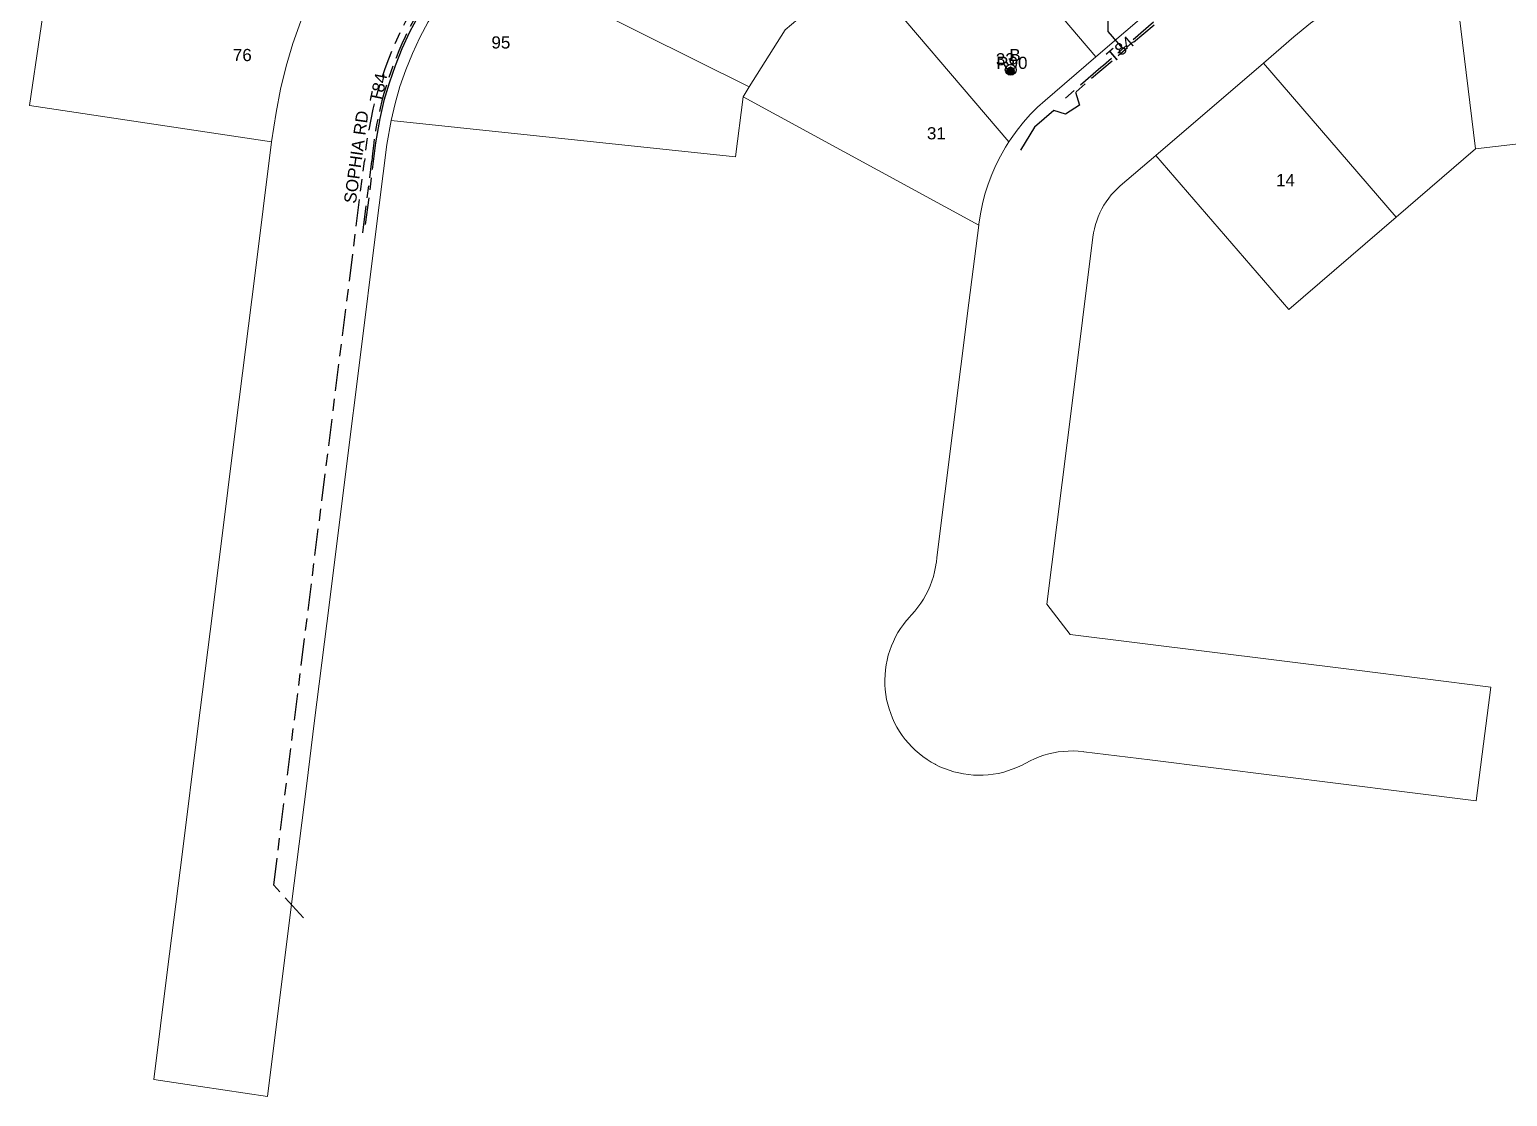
# Model space of a CAD drawing. Header units: metres. Extents: x 282960 to 285195, y 6134329 to 6136665.
# Drawn here: x 283129.3 to 283348.2, y 6135152 to 6135310.1 of the extents above; entities that cross this region are included whole.
import ezdxf
from ezdxf.enums import TextEntityAlignment as Align

# ---------------------------------------------------------------- set-up
doc = ezdxf.new("R2010")
doc.units = ezdxf.units.M
doc.linetypes.add('Cable Exist UG', pattern=[8.2, 4, -1.2, 1.8, -1.2])
doc.layers.get('0').update_dxf_attribs({"color": 6})
doc.layers.add('Cadastre Land Parcels_SP_EXT', color=9, linetype='Continuous', lineweight=5)
doc.layers.add('Cadastre Roads_SP_EXT', color=9, linetype='Continuous', lineweight=5)
for name, color, linetype in [('Duct_SP_EXT', 7, 'Continuous'), ('Mains_HV_EXT', 7, 'Continuous'), ('Mains_LV_EXT', 7, 'Continuous'), ('Trench_SP_EXT', 7, 'Continuous')]:
    doc.layers.add(name, color=color, linetype=linetype)
doc.styles.get("Standard").update_dxf_attribs({"font": 'arial.ttf'})

# ---------------------------------------------------------------- blocks, each defined once
blk = doc.blocks.new('DUCT_EXT')
blk.add_circle((0, 0.8), 0.8)
at = {"flags": 1}
blk.add_attdef('Z', (0, 0), '', height=0.2, dxfattribs=at)
at = {"flags": 9}
for tag, p in [('DUCT_CODE', (0, 0)), ('XSECT_TYPE', (0, -0.2)), ('STATE', (0, -0.6)), ('FB_REFERENCE', (0, -0.4)), ('NOTES', (0, -0.8))]:
    blk.add_attdef(tag, text='', height=0.2, dxfattribs=at).set_placement(p, align=Align.MIDDLE_LEFT)
blk = doc.blocks.new('CABLE_LARGE_EXT')
h = blk.add_hatch(color=256)
edge = h.paths.add_edge_path()
edge.add_arc((0, 0.55), 0.55, 0, 360)
blk.add_circle((0, 0.55), 0.55)
at = {"flags": 1}
blk.add_attdef('Z', (0, 0), '', height=0.2, dxfattribs=at)
at = {"flags": 9}
for tag, p in [('COND_CODE', (0, 0)), ('STATE', (0, -0.4)), ('XSECT_SIZE', (0, -0.6)), ('FB_REFERENCE', (0, -0.2)), ('NOTES', (0, -0.8))]:
    blk.add_attdef(tag, text='', height=0.2, dxfattribs=at).set_placement(p, align=Align.MIDDLE_LEFT)

msp = doc.modelspace()

# ---------------------------------------------------------------- linework, layer by layer
at = {"layer": 'Cadastre Land Parcels_SP_EXT', "linetype": 'Continuous'}
for points in [[(283300.93, 6135317.77), (283279.53, 6135342.9), (283268.15, 6135333.12), (283265.88, 6135331.16), (283287.28, 6135306.04), (283300.93, 6135317.77)], [(283243.11, 6135311.59), (283217.39, 6135339.82), (283199.61, 6135324.72), (283197.96, 6135323.26), (283196.08, 6135321.43), (283235.92, 6135301.55), (283241.27, 6135310.01), (283243.11, 6135311.59)], [(283287.28, 6135306.04), (283265.88, 6135331.16), (283254.5, 6135321.38), (283252.23, 6135319.43), (283274.4, 6135293.41), (283274.71, 6135293.9), (283275.6, 6135295.14), (283276.55, 6135296.32), (283277.56, 6135297.46), (283278.62, 6135298.54), (283279.75, 6135299.56), (283287.28, 6135306.04)], [(283366.37, 6135295.07), (283362.91, 6135325.07), (283349.78, 6135323.53), (283348.71, 6135323.39), (283345.5, 6135322.87), (283342.33, 6135322.19), (283339.96, 6135321.55), (283343.52, 6135292.39), (283366.37, 6135295.07)], [(283233.89, 6135291.18), (283235.01, 6135300.11), (283235.92, 6135301.55), (283196.08, 6135321.43), (283194.48, 6135319.71), (283192.8, 6135317.7), (283191.21, 6135315.62), (283189.74, 6135313.45), (283188.39, 6135311.21), (283187.15, 6135308.9), (283186.04, 6135306.53), (283185.06, 6135304.1), (283184.2, 6135301.63), (283183.47, 6135299.11), (283182.88, 6135296.56), (283233.89, 6135291.18)], [(283343.52, 6135292.39), (283339.96, 6135321.55), (283339.19, 6135321.34), (283336.11, 6135320.33), (283333.08, 6135319.15), (283330.12, 6135317.82), (283327.23, 6135316.34), (283324.42, 6135314.71), (283321.71, 6135312.93), (283319.08, 6135311.01), (283316.57, 6135308.96), (283312.08, 6135305.1), (283331.76, 6135282.28), (283343.52, 6135292.39)], [(283170.52, 6135313.79), (283132.4, 6135319.58), (283129.34, 6135298.8), (283165.18, 6135293.42), (283165.87, 6135297.77), (283166.52, 6135301.22), (283167.34, 6135304.63), (283168.34, 6135308), (283169.51, 6135311.31), (283170.52, 6135313.79)], [(283274.4, 6135293.41), (283252.23, 6135319.43), (283243.11, 6135311.59), (283241.27, 6135310.01), (283235.92, 6135301.55), (283235.01, 6135300.11), (283269.92, 6135281.08), (283269.94, 6135281.23), (283270.16, 6135282.73), (283270.47, 6135284.22), (283270.85, 6135285.69), (283271.32, 6135287.13), (283271.85, 6135288.56), (283272.46, 6135289.95), (283273.14, 6135291.3), (283273.89, 6135292.62), (283274.4, 6135293.41)], [(283315.84, 6135268.59), (283331.76, 6135282.28), (283312.08, 6135305.1), (283296.15, 6135291.41), (283315.84, 6135268.59)]]:
    msp.add_lwpolyline(points, close=True, dxfattribs=at)
at = {"layer": 'Cadastre Roads_SP_EXT', "linetype": 'Continuous'}
for points in [[(283300.93, 6135317.77), (283287.28, 6135306.04), (283279.75, 6135299.56), (283278.62, 6135298.54), (283277.56, 6135297.46), (283276.55, 6135296.32), (283275.6, 6135295.14), (283274.71, 6135293.9), (283274.4, 6135293.41), (283273.89, 6135292.62), (283273.14, 6135291.3), (283272.46, 6135289.95), (283271.85, 6135288.56), (283271.32, 6135287.13), (283270.85, 6135285.69), (283270.47, 6135284.22), (283270.16, 6135282.73), (283269.94, 6135281.23), (283269.92, 6135281.08), (283268.47, 6135269.55), (283266.11, 6135250.7), (283263.74, 6135231.84), (283263.65, 6135231.16), (283263.63, 6135231.01), (283263.54, 6135230.44), (283263.39, 6135229.72), (283263.21, 6135229.01), (283262.99, 6135228.31), (283262.73, 6135227.62), (283262.43, 6135226.95), (283262.11, 6135226.3), (283261.74, 6135225.66), (283261.35, 6135225.04), (283260.92, 6135224.45), (283260.46, 6135223.87), (283259.97, 6135223.32), (283259.89, 6135223.23), (283259.71, 6135223.05), (283259.23, 6135222.5), (283258.89, 6135222.06), (283258.78, 6135221.92), (283258.35, 6135221.32), (283257.96, 6135220.7), (283257.61, 6135220.06), (283257.29, 6135219.4), (283257, 6135218.72), (283256.74, 6135218.04), (283256.53, 6135217.34), (283256.35, 6135216.62), (283256.21, 6135215.91), (283256.1, 6135215.18), (283256.04, 6135214.45), (283256.01, 6135213.72), (283256.02, 6135212.98), (283256.07, 6135212.25), (283256.16, 6135211.52), (283256.28, 6135210.8), (283256.37, 6135210.42), (283256.45, 6135210.09), (283256.65, 6135209.38), (283256.89, 6135208.69), (283257.16, 6135208.01), (283257.47, 6135207.34), (283257.81, 6135206.69), (283258.19, 6135206.06), (283258.59, 6135205.46), (283259.03, 6135204.87), (283259.5, 6135204.31), (283260, 6135203.77), (283260.53, 6135203.26), (283261.08, 6135202.78), (283261.66, 6135202.32), (283262.26, 6135201.9), (283262.88, 6135201.51), (283263.46, 6135201.19), (283263.52, 6135201.15), (283264.18, 6135200.83), (283264.85, 6135200.54), (283265.54, 6135200.29), (283266.24, 6135200.07), (283266.95, 6135199.9), (283267.67, 6135199.75), (283268.4, 6135199.65), (283269.13, 6135199.59), (283269.86, 6135199.56), (283270.59, 6135199.57), (283271.33, 6135199.62), (283272.05, 6135199.71), (283272.78, 6135199.83), (283273.49, 6135199.99), (283274.2, 6135200.2), (283274.89, 6135200.44), (283275.57, 6135200.71), (283276.12, 6135200.96), (283276.24, 6135201.02), (283277.53, 6135201.7), (283278.2, 6135202.01), (283278.88, 6135202.28), (283279.57, 6135202.52), (283280.28, 6135202.72), (283280.99, 6135202.88), (283281.71, 6135203.01), (283282.44, 6135203.1), (283283.17, 6135203.15), (283283.91, 6135203.16), (283284.64, 6135203.13), (283285.37, 6135203.07), (283285.5, 6135203.05), (283295.26, 6135201.83), (283314.11, 6135199.46), (283332.97, 6135197.1), (283343.62, 6135195.76), (283344.7, 6135204.23), (283345.77, 6135212.62), (283325.54, 6135215.16), (283303.7, 6135217.9), (283283.48, 6135220.44), (283280, 6135224.9), (283283.74, 6135254.68), (283286.83, 6135279.3), (283286.92, 6135279.92), (283287.05, 6135280.54), (283287.21, 6135281.15), (283287.4, 6135281.74), (283287.62, 6135282.33), (283287.87, 6135282.91), (283288.16, 6135283.47), (283288.47, 6135284.02), (283288.8, 6135284.55), (283289.17, 6135285.06), (283289.56, 6135285.55), (283289.98, 6135286.02), (283290.42, 6135286.46), (283290.89, 6135286.89), (283296.15, 6135291.41), (283312.08, 6135305.1), (283316.57, 6135308.96), (283319.08, 6135311.01)], [(283169.51, 6135311.31), (283168.34, 6135308), (283167.34, 6135304.63), (283166.52, 6135301.22), (283165.87, 6135297.77), (283165.18, 6135293.42), (283162.69, 6135273.57), (283159.95, 6135251.74), (283158.71, 6135241.81), (283156.47, 6135223.95), (283154.23, 6135206.08), (283151.99, 6135188.22), (283149.74, 6135170.36), (283147.75, 6135154.48), (283154.68, 6135153.44), (283164.57, 6135151.96), (283168.15, 6135180.48), (283170.39, 6135198.34), (283171.51, 6135207.27), (283173.75, 6135225.14), (283176.24, 6135244.98), (283178.36, 6135261.86), (283180.6, 6135279.72), (283182.27, 6135293.02), (283182.88, 6135296.56), (283183.47, 6135299.11), (283184.2, 6135301.63), (283185.06, 6135304.1), (283186.04, 6135306.53), (283187.15, 6135308.9), (283188.39, 6135311.21)]]:
    msp.add_lwpolyline(points, dxfattribs=at)
at = {"layer": 'Duct_SP_EXT'}
msp.add_lwpolyline([(283289.06, 6135312.55), (283289.06, 6135309.77), (283291.26, 6135307.21)], dxfattribs=at)
at = {"layer": 'Mains_HV_EXT', "linetype": 'Cable Exist UG'}
msp.add_lwpolyline([(283169.89, 6135178.44), (283165.5, 6135183.29), (283178.93, 6135290.56), (283178.93, 6135290.56, -0.223576), (283203.37, 6135331.91), (283203.37, 6135331.91), (283235.33, 6135358.91), (283281.84, 6135397.53), (283287.11, 6135394.98), (283288.85, 6135394.57)], format="xyb", dxfattribs=at)
at = {"layer": 'Mains_LV_EXT', "linetype": 'Cable Exist UG'}
msp.add_lwpolyline([(283178.71, 6135279.95), (283180.03, 6135290.58), (283180.03, 6135290.58, -0.171727), (283194.5, 6135322.84)], format="xyb", dxfattribs=at)
msp.add_lwpolyline([(283302.14, 6135316.04), (283284.23, 6135300.76), (283284.84, 6135298.84), (283282.77, 6135297.5), (283281.06, 6135298.07), (283278.17, 6135295.61), (283275.99, 6135292.04)], dxfattribs=at)
at = {"layer": 'Trench_SP_EXT', "linetype": 'Cable Exist UG'}
for points in [[(283194.82, 6135322.57), (283193.21, 6135320.83), (283191.47, 6135318.77), (283189.83, 6135316.61), (283188.31, 6135314.37), (283186.91, 6135312.05), (283185.63, 6135309.66), (283184.48, 6135307.21), (283183.47, 6135304.7), (283182.58, 6135302.14), (283181.82, 6135299.54), (283181.21, 6135296.9), (283180.59, 6135293.27), (283178.92, 6135279.99)], [(283302.04, 6135316.48), (283288.39, 6135304.75), (283288.02, 6135304.43), (283288.02, 6135304.43), (283282.76, 6135299.91)]]:
    msp.add_lwpolyline(points, dxfattribs=at)

# ---------------------------------------------------------------- block references
at = {"layer": 'Duct_SP_EXT'}
for name, p in [('DUCT_EXT', (283274.66, 6135303.29)), ('CABLE_LARGE_EXT', (283274.62, 6135303.37))]:
    msp.add_blockref(name, p, dxfattribs=at)

# ---------------------------------------------------------------- texts
at = {"layer": 'Cadastre Land Parcels_SP_EXT'}
for s, p in [('95', (283197.75, 6135307.25)), ('76', (283159.45, 6135305.39)), ('33', (283272.46, 6135304.76)), ('31', (283262.25, 6135293.79)), ('14', (283313.96, 6135286.85))]:
    msp.add_text(s, height=1.8, dxfattribs=at).set_placement(p)
at = {"layer": 'Cadastre Roads_SP_EXT'}
msp.add_text('SOPHIA RD', height=1.8, rotation=82.0819, dxfattribs=at).set_placement((283177.66, 6135284.2))
at = {"layer": 'Duct_SP_EXT'}
for s, p in [('R90', (283272.53, 6135304.23)), ('B', (283274.46, 6135305.38))]:
    msp.add_text(s, height=1.8, dxfattribs=at).set_placement(p)
at = {"layer": 'Mains_LV_EXT'}
for rotation, p in [(40.6805, (283289.84, 6135305.06)), (78.0249, (283181.45, 6135299.13))]:
    msp.add_text('T84', height=1.8, rotation=rotation, dxfattribs=at).set_placement(p)

doc.saveas('drawing.dxf')
